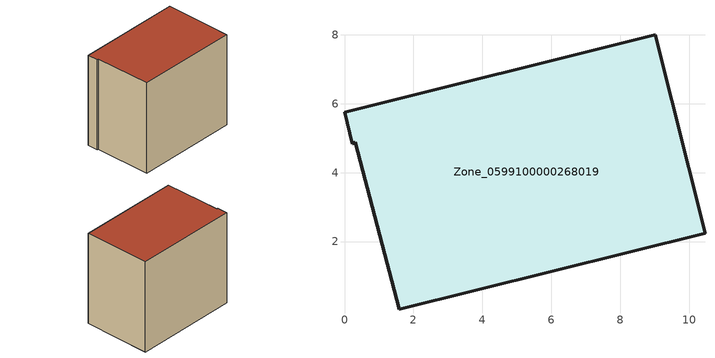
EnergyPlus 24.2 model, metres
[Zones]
Zone_0599100000268019
 floor ground (C_G): 10.46,2.24 1.59,0.04 0.32,4.88 0.23,4.84 0,5.75 9.02,8 z0
 wall outside (C_F): 10.46,2.24 9.02,8 0,5.75 0.23,4.84 0.32,4.88 1.59,0.04 10.46,2.24 z0:8.34
 roof outside (C_R): 1.59,0.04 10.46,2.24 9.02,8 0,5.75 0.23,4.84 0.32,4.88 z8.34
[BUILDING]
Pand.0599100000268019: North Axis=0; Terrain=City; Loads Convergence Tolerance Value=0.04; Temperature Convergence Tolerance Value=0.4; Solar Distribution=FullExterior; Maximum Number of Warmup Days=25; Minimum Number of Warmup Days=1
[Site:Location]
Rotterdam.The.Hague.AP_ZH_NLD Design_Conditions: Latitude=51.96; Longitude=4.45; Time Zone=1; Elevation=-4.5
[SITE:GROUNDTEMPERATURE:BUILDINGSURFACE]
18, 18, 18, 18, 18, 18, 18, 18, 18, 18, 18, 18
[MATERIAL] Thermal Absorptance=0.9; Solar Absorptance=0.7; Visible Absorptance=0.7
Name | Roughness | Thickness | Conductivity | Density | Specific Heat
G.TI.1965-1974 | MediumSmooth | 0.15 | 0.882353 | 540 | 1210
F.TI.1965-1974 | Rough | 0.3 | 0.697674 | 1920 | 840
R.TI.1965-1974 | MediumRough | 0.2 | 0.232558 | 1500 | 1000
[CONSTRUCTION]
C_G: G.TI.1965-1974
C_F: F.TI.1965-1974
C_R: R.TI.1965-1974
[ZONE]
Zone_0599100000268019: Type=1; Multiplier=1; Ceiling Height=Autocalculate; Volume=Autocalculate; Floor Area=autocalculate; Part of Total Floor Area=Yes
[ZONEINFILTRATION:DESIGNFLOWRATE]
Infil_Zone_0599100000268019: Zone or ZoneList or Space or SpaceList=Zone_0599100000268019; Schedule=AlwaysOn; Design Flow Rate Calculation Method=Flow/Area; Flow Rate per Floor Area=0.003; Constant Term Coefficient=1; Temperature Term Coefficient=0; Velocity Term Coefficient=0; Velocity Squared Term Coefficient=0
[HVACTEMPLATE:ZONE:IDEALLOADSAIRSYSTEM]
Zone_0599100000268019: Maximum Heating Supply Air Temperature=50; Minimum Cooling Supply Air Temperature=13; Maximum Heating Supply Air Humidity Ratio=0.0156; Minimum Cooling Supply Air Humidity Ratio=0.0077; Heating Limit=NoLimit; Cooling Limit=NoLimit; Dehumidification Control Type=ConstantSensibleHeatRatio; Cooling Sensible Heat Ratio=0.7; Dehumidification Setpoint=60; Humidification Control Type=None; Humidification Setpoint=30; Outdoor Air Method=None; Outdoor Air Flow Rate per Person=0.00944; Outdoor Air Flow Rate per Zone Floor Area=0; Outdoor Air Flow Rate per Zone=0; Demand Controlled Ventilation Type=None; Outdoor Air Economizer Type=NoEconomizer; Heat Recovery Type=None; Sensible Heat Recovery Effectiveness=0.7; Latent Heat Recovery Effectiveness=0.65
[ZONECONTROL:THERMOSTAT]
ThermostatControl_Zone_0599100000268019: Zone or ZoneList=Zone_0599100000268019; Control Type Schedule=DualSetpointControlType; Control 1=Thermostat_Zone_0599100000268019; Temperature Difference Between Cutout And Setpoint=0
[THERMOSTATSETPOINT:DUALSETPOINT]
Thermostat_Zone_0599100000268019: Heating Setpoint Temperature Schedule=HeatingSetpoint_Zone_0599100000268019; Cooling Setpoint Temperature Schedule=CoolingSetpoint_Zone_0599100000268019
[SCHEDULE:COMPACT]
HeatingSetpoint_Zone_0599100000268019: Through: 12/31, For: AllDays, Until: 24:00, 21
CoolingSetpoint_Zone_0599100000268019: Through: 12/31, For: AllDays, Until: 24:00, 24
DualSetpointControlType: Through: 12/31, For: AllDays, Until: 24:00, 4
AlwaysOn: Through: 12/31, For: AllDays, Until: 24:00, 1
